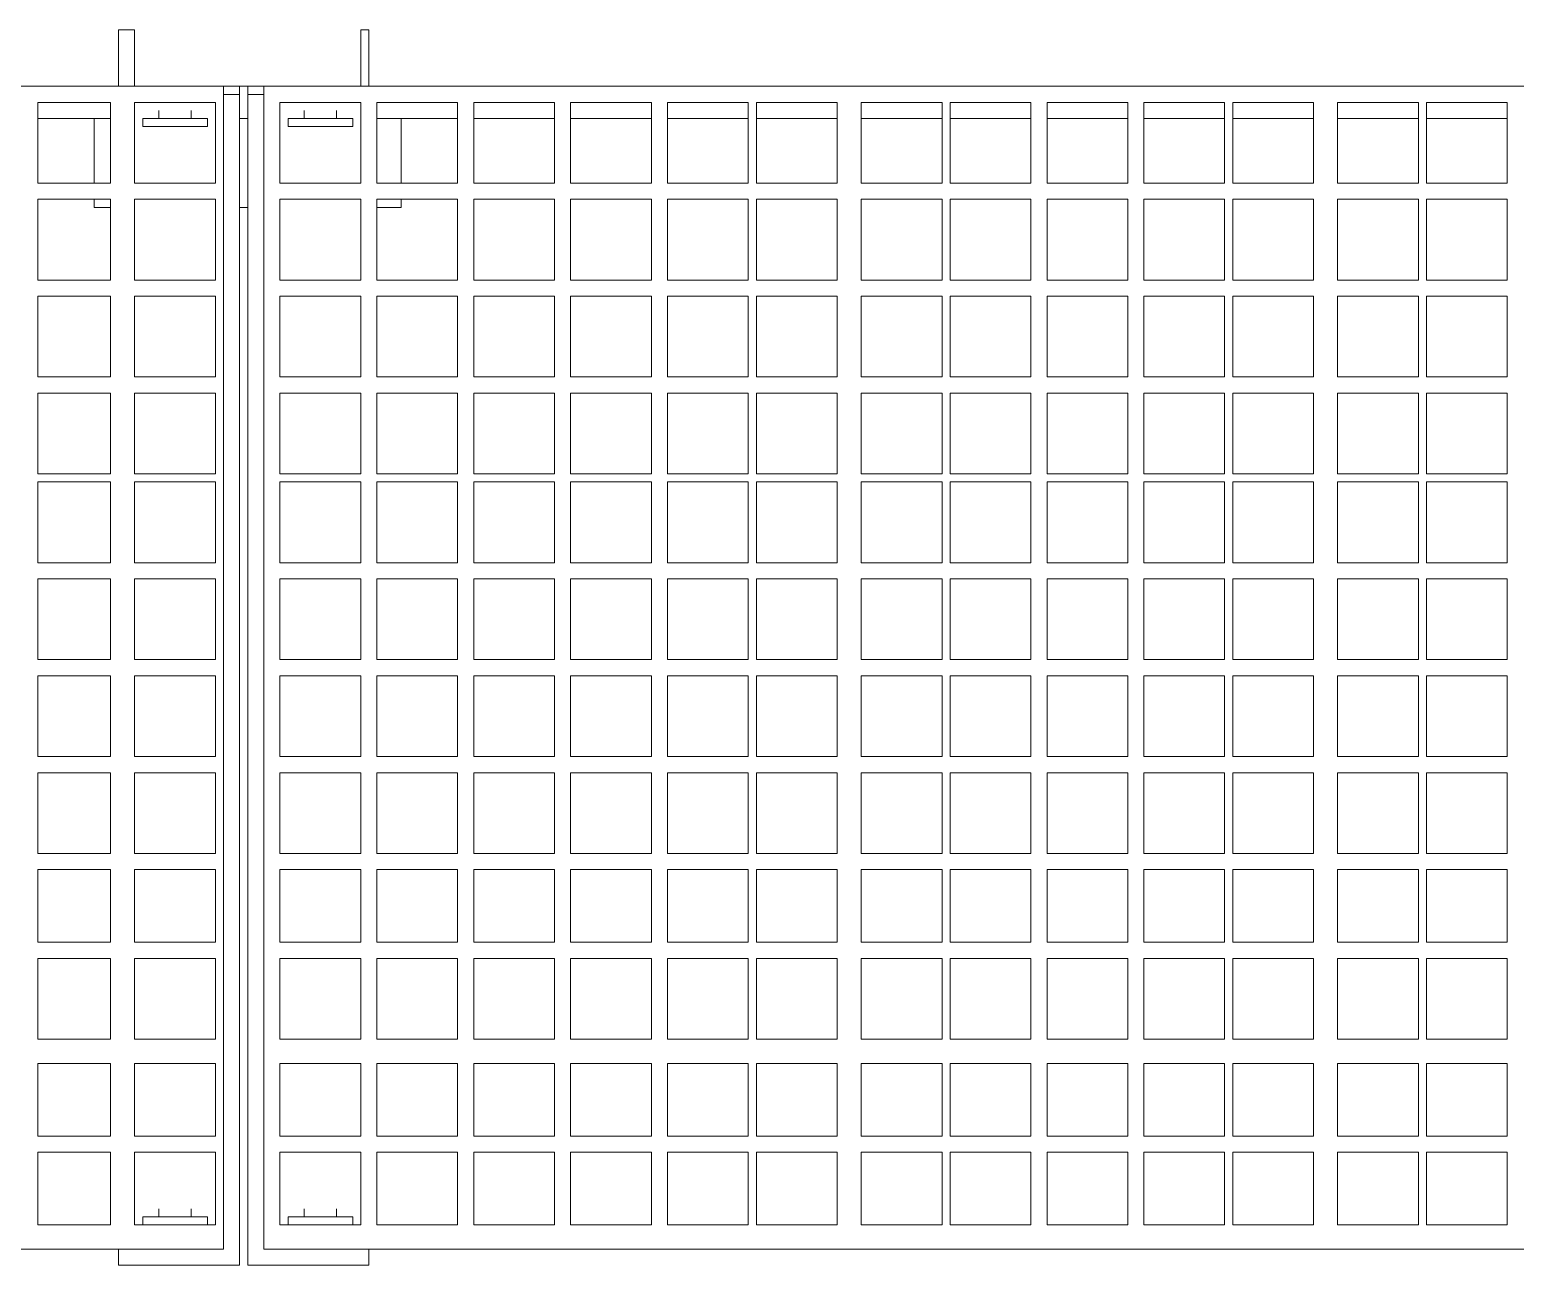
# Model space of a CAD drawing. Header units: metres. Extents: x -13621 to 152406, y -16073 to 22221.
# Drawn here: x 3860 to 3919.3, y 528.2 to 577.5 of the extents above; entities that cross this region are included whole.
import ezdxf

# ---------------------------------------------------------------- set-up
doc = ezdxf.new("R2010")
doc.units = ezdxf.units.M
doc.header["$LTSCALE"] = 100
doc.header["$MEASUREMENT"] = 0
doc.layers.get('0').update_dxf_attribs({"color": 9, "lineweight": 9})
doc.layers.add('32-ekipman', color=9, linetype='Continuous', lineweight=9)

# ---------------------------------------------------------------- blocks, each defined once
blk = doc.blocks.new('h')
for points in [[(181954.576, -16206.16), (181949.744, -16206.16)], [(181949.744, -16206.805), (181949.744, -16206.16)], [(181954.576, -16253.197), (181954.576, -16206.16)], [(181959.731, -16206.16), (181954.899, -16206.16)], [(181954.899, -16253.197), (181954.899, -16206.16)], [(181959.731, -16206.16), (181959.731, -16206.805)], [(181953.932, -16206.805), (181888.21, -16206.805)], [(181953.932, -16253.197), (181953.932, -16206.805)], [(181995.169, -16206.805), (181955.543, -16206.805)], [(181955.543, -16206.805), (181955.543, -16253.197)], [(181907.54, -16207.771), (181904.318, -16207.771)], [(181904.318, -16207.771), (181904.318, -16210.671)], [(181907.54, -16210.671), (181907.54, -16207.771)], [(181911.084, -16207.771), (181907.862, -16207.771)], [(181907.862, -16207.771), (181907.862, -16210.671)], [(181911.084, -16210.671), (181911.084, -16207.771)], [(181915.272, -16207.771), (181912.05, -16207.771)], [(181912.05, -16207.771), (181912.05, -16210.671)], [(181915.272, -16210.671), (181915.272, -16207.771)], [(181918.816, -16207.771), (181915.594, -16207.771)], [(181915.594, -16207.771), (181915.594, -16210.671)], [(181918.816, -16210.671), (181918.816, -16207.771)], [(181922.682, -16207.771), (181919.46, -16207.771)], [(181919.46, -16207.771), (181919.46, -16210.671)], [(181922.682, -16210.671), (181922.682, -16207.771)], [(181926.548, -16207.771), (181923.326, -16207.771)], [(181923.326, -16207.771), (181923.326, -16210.671)], [(181926.548, -16210.671), (181926.548, -16207.771)], [(181930.092, -16207.771), (181926.87, -16207.771)], [(181926.87, -16207.771), (181926.87, -16210.671)], [(181930.092, -16210.671), (181930.092, -16207.771)], [(181934.28, -16207.771), (181931.058, -16207.771)], [(181931.058, -16207.771), (181931.058, -16210.671)], [(181934.28, -16210.671), (181934.28, -16207.771)], [(181937.824, -16207.771), (181934.602, -16207.771)], [(181934.602, -16207.771), (181934.602, -16210.671)], [(181937.824, -16210.671), (181937.824, -16207.771)], [(181941.69, -16207.771), (181938.468, -16207.771)], [(181938.468, -16207.771), (181938.468, -16210.671)], [(181941.69, -16210.671), (181941.69, -16207.771)], [(181945.556, -16207.771), (181942.334, -16207.771)], [(181942.334, -16207.771), (181942.334, -16210.671)], [(181945.556, -16210.671), (181945.556, -16207.771)], [(181949.422, -16207.771), (181946.2, -16207.771)], [(181946.2, -16207.771), (181946.2, -16210.671)], [(181949.422, -16210.671), (181949.422, -16207.771)], [(181953.288, -16207.771), (181950.066, -16207.771)], [(181950.066, -16207.771), (181950.066, -16210.671)], [(181952.966, -16207.771), (181950.388, -16207.771)], [(181950.388, -16208.093), (181950.388, -16207.771)], [(181951.033, -16207.771), (181952.321, -16207.771)], [(181952.966, -16208.093), (181952.966, -16207.771)], [(181953.288, -16210.671), (181953.288, -16207.771)], [(181959.087, -16207.771), (181955.865, -16207.771)], [(181955.865, -16207.771), (181955.865, -16210.671)], [(181956.187, -16207.771), (181958.765, -16207.771)], [(181956.187, -16207.771), (181956.187, -16208.093)], [(181958.12, -16207.771), (181956.832, -16207.771)], [(181958.765, -16207.771), (181958.765, -16208.093)], [(181959.087, -16210.671), (181959.087, -16207.771)], [(181962.953, -16207.771), (181960.053, -16207.771)], [(181960.053, -16207.771), (181960.053, -16210.671)], [(181962.953, -16210.671), (181962.953, -16207.771)], [(181952.966, -16208.093), (181950.388, -16208.093)], [(181952.321, -16208.093), (181951.033, -16208.093)], [(181951.033, -16208.093), (181951.033, -16208.415)], [(181952.321, -16208.093), (181952.321, -16208.415)], [(181958.765, -16208.093), (181956.187, -16208.093)], [(181956.832, -16208.093), (181958.12, -16208.093)], [(181956.832, -16208.093), (181956.832, -16208.415)], [(181958.12, -16208.093), (181958.12, -16208.415)], [(181904.318, -16210.671), (181907.54, -16210.671)], [(181907.862, -16210.671), (181911.084, -16210.671)], [(181912.05, -16210.671), (181915.272, -16210.671)], [(181915.594, -16210.671), (181918.816, -16210.671)], [(181919.46, -16210.671), (181922.682, -16210.671)], [(181923.326, -16210.671), (181926.548, -16210.671)], [(181926.87, -16210.671), (181930.092, -16210.671)], [(181931.058, -16210.671), (181934.28, -16210.671)], [(181934.602, -16210.671), (181937.824, -16210.671)], [(181938.468, -16210.671), (181941.69, -16210.671)], [(181942.334, -16210.671), (181945.556, -16210.671)], [(181946.2, -16210.671), (181949.422, -16210.671)], [(181950.066, -16210.671), (181953.288, -16210.671)], [(181955.865, -16210.671), (181959.087, -16210.671)], [(181960.053, -16210.671), (181962.953, -16210.671)], [(181907.54, -16211.315), (181904.318, -16211.315)], [(181904.318, -16211.315), (181904.318, -16214.214)], [(181907.54, -16214.214), (181907.54, -16211.315)], [(181911.084, -16211.315), (181907.862, -16211.315)], [(181907.862, -16211.315), (181907.862, -16214.214)], [(181911.084, -16214.214), (181911.084, -16211.315)], [(181915.272, -16211.315), (181912.05, -16211.315)], [(181912.05, -16211.315), (181912.05, -16214.214)], [(181915.272, -16214.214), (181915.272, -16211.315)], [(181918.816, -16211.315), (181915.594, -16211.315)], [(181915.594, -16211.315), (181915.594, -16214.214)], [(181918.816, -16214.214), (181918.816, -16211.315)], [(181922.682, -16211.315), (181919.46, -16211.315)], [(181919.46, -16211.315), (181919.46, -16214.214)], [(181922.682, -16214.214), (181922.682, -16211.315)], [(181926.548, -16211.315), (181923.326, -16211.315)], [(181923.326, -16211.315), (181923.326, -16214.214)], [(181926.548, -16214.214), (181926.548, -16211.315)], [(181930.092, -16211.315), (181926.87, -16211.315)], [(181926.87, -16211.315), (181926.87, -16214.214)], [(181930.092, -16214.214), (181930.092, -16211.315)], [(181934.28, -16211.315), (181931.058, -16211.315)], [(181931.058, -16211.315), (181931.058, -16214.214)], [(181934.28, -16214.214), (181934.28, -16211.315)], [(181937.824, -16211.315), (181934.602, -16211.315)], [(181934.602, -16211.315), (181934.602, -16214.214)], [(181937.824, -16214.214), (181937.824, -16211.315)], [(181941.69, -16211.315), (181938.468, -16211.315)], [(181938.468, -16211.315), (181938.468, -16214.214)], [(181941.69, -16214.214), (181941.69, -16211.315)], [(181945.556, -16211.315), (181942.334, -16211.315)], [(181942.334, -16211.315), (181942.334, -16214.214)], [(181945.556, -16214.214), (181945.556, -16211.315)], [(181949.422, -16211.315), (181946.2, -16211.315)], [(181946.2, -16211.315), (181946.2, -16214.214)], [(181949.422, -16214.214), (181949.422, -16211.315)], [(181953.288, -16211.315), (181950.066, -16211.315)], [(181950.066, -16211.315), (181950.066, -16214.214)], [(181953.288, -16214.214), (181953.288, -16211.315)], [(181959.087, -16211.315), (181955.865, -16211.315)], [(181955.865, -16211.315), (181955.865, -16214.214)], [(181959.087, -16214.214), (181959.087, -16211.315)], [(181962.953, -16211.315), (181960.053, -16211.315)], [(181960.053, -16211.315), (181960.053, -16214.214)], [(181962.953, -16214.214), (181962.953, -16211.315)], [(181904.318, -16214.214), (181907.54, -16214.214)], [(181907.862, -16214.214), (181911.084, -16214.214)], [(181912.05, -16214.214), (181915.272, -16214.214)], [(181915.594, -16214.214), (181918.816, -16214.214)], [(181919.46, -16214.214), (181922.682, -16214.214)], [(181923.326, -16214.214), (181926.548, -16214.214)], [(181926.87, -16214.214), (181930.092, -16214.214)], [(181931.058, -16214.214), (181934.28, -16214.214)], [(181934.602, -16214.214), (181937.824, -16214.214)], [(181938.468, -16214.214), (181941.69, -16214.214)], [(181942.334, -16214.214), (181945.556, -16214.214)], [(181946.2, -16214.214), (181949.422, -16214.214)], [(181950.066, -16214.214), (181953.288, -16214.214)], [(181955.865, -16214.214), (181959.087, -16214.214)], [(181960.053, -16214.214), (181962.953, -16214.214)], [(181907.54, -16215.181), (181904.318, -16215.181)], [(181904.318, -16215.181), (181904.318, -16218.403)], [(181907.54, -16218.403), (181907.54, -16215.181)], [(181911.084, -16215.181), (181907.862, -16215.181)], [(181907.862, -16215.181), (181907.862, -16218.403)], [(181911.084, -16218.403), (181911.084, -16215.181)], [(181915.272, -16215.181), (181912.05, -16215.181)], [(181912.05, -16215.181), (181912.05, -16218.403)], [(181915.272, -16218.403), (181915.272, -16215.181)], [(181918.816, -16215.181), (181915.594, -16215.181)], [(181915.594, -16215.181), (181915.594, -16218.403)], [(181918.816, -16218.403), (181918.816, -16215.181)], [(181922.682, -16215.181), (181919.46, -16215.181)], [(181919.46, -16215.181), (181919.46, -16218.403)], [(181922.682, -16218.403), (181922.682, -16215.181)], [(181926.548, -16215.181), (181923.326, -16215.181)], [(181923.326, -16215.181), (181923.326, -16218.403)], [(181926.548, -16218.403), (181926.548, -16215.181)], [(181930.092, -16215.181), (181926.87, -16215.181)], [(181926.87, -16215.181), (181926.87, -16218.403)], [(181930.092, -16218.403), (181930.092, -16215.181)], [(181934.28, -16215.181), (181931.058, -16215.181)], [(181931.058, -16215.181), (181931.058, -16218.403)], [(181934.28, -16218.403), (181934.28, -16215.181)], [(181937.824, -16215.181), (181934.602, -16215.181)], [(181934.602, -16215.181), (181934.602, -16218.403)], [(181937.824, -16218.403), (181937.824, -16215.181)], [(181941.69, -16215.181), (181938.468, -16215.181)], [(181938.468, -16215.181), (181938.468, -16218.403)], [(181941.69, -16218.403), (181941.69, -16215.181)], [(181945.556, -16215.181), (181942.334, -16215.181)], [(181942.334, -16215.181), (181942.334, -16218.403)], [(181945.556, -16218.403), (181945.556, -16215.181)], [(181949.422, -16215.181), (181946.2, -16215.181)], [(181946.2, -16215.181), (181946.2, -16218.403)], [(181949.422, -16218.403), (181949.422, -16215.181)], [(181953.288, -16215.181), (181950.066, -16215.181)], [(181950.066, -16215.181), (181950.066, -16218.403)], [(181953.288, -16218.403), (181953.288, -16215.181)], [(181959.087, -16215.181), (181955.865, -16215.181)], [(181955.865, -16215.181), (181955.865, -16218.403)], [(181959.087, -16218.403), (181959.087, -16215.181)], [(181962.953, -16215.181), (181960.053, -16215.181)], [(181960.053, -16215.181), (181960.053, -16218.403)], [(181962.953, -16218.403), (181962.953, -16215.181)], [(181904.318, -16218.403), (181907.54, -16218.403)], [(181907.862, -16218.403), (181911.084, -16218.403)], [(181912.05, -16218.403), (181915.272, -16218.403)], [(181915.594, -16218.403), (181918.816, -16218.403)], [(181919.46, -16218.403), (181922.682, -16218.403)], [(181923.326, -16218.403), (181926.548, -16218.403)], [(181926.87, -16218.403), (181930.092, -16218.403)], [(181931.058, -16218.403), (181934.28, -16218.403)], [(181934.602, -16218.403), (181937.824, -16218.403)], [(181938.468, -16218.403), (181941.69, -16218.403)], [(181942.334, -16218.403), (181945.556, -16218.403)], [(181946.2, -16218.403), (181949.422, -16218.403)], [(181950.066, -16218.403), (181953.288, -16218.403)], [(181955.865, -16218.403), (181959.087, -16218.403)], [(181960.053, -16218.403), (181962.953, -16218.403)], [(181907.54, -16219.047), (181904.318, -16219.047)], [(181904.318, -16219.047), (181904.318, -16221.946)], [(181907.54, -16221.946), (181907.54, -16219.047)], [(181911.084, -16219.047), (181907.862, -16219.047)], [(181907.862, -16219.047), (181907.862, -16221.946)], [(181911.084, -16221.946), (181911.084, -16219.047)], [(181915.272, -16219.047), (181912.05, -16219.047)], [(181912.05, -16219.047), (181912.05, -16221.946)], [(181915.272, -16221.946), (181915.272, -16219.047)], [(181918.816, -16219.047), (181915.594, -16219.047)], [(181915.594, -16219.047), (181915.594, -16221.946)], [(181918.816, -16221.946), (181918.816, -16219.047)], [(181922.682, -16219.047), (181919.46, -16219.047)], [(181919.46, -16219.047), (181919.46, -16221.946)], [(181922.682, -16221.946), (181922.682, -16219.047)], [(181926.548, -16219.047), (181923.326, -16219.047)], [(181923.326, -16219.047), (181923.326, -16221.946)], [(181926.548, -16221.946), (181926.548, -16219.047)], [(181930.092, -16219.047), (181926.87, -16219.047)], [(181926.87, -16219.047), (181926.87, -16221.946)], [(181930.092, -16221.946), (181930.092, -16219.047)], [(181934.28, -16219.047), (181931.058, -16219.047)], [(181931.058, -16219.047), (181931.058, -16221.946)], [(181934.28, -16221.946), (181934.28, -16219.047)], [(181937.824, -16219.047), (181934.602, -16219.047)], [(181934.602, -16219.047), (181934.602, -16221.946)], [(181937.824, -16221.946), (181937.824, -16219.047)], [(181941.69, -16219.047), (181938.468, -16219.047)], [(181938.468, -16219.047), (181938.468, -16221.946)], [(181941.69, -16221.946), (181941.69, -16219.047)], [(181945.556, -16219.047), (181942.334, -16219.047)], [(181942.334, -16219.047), (181942.334, -16221.946)], [(181945.556, -16221.946), (181945.556, -16219.047)], [(181949.422, -16219.047), (181946.2, -16219.047)], [(181946.2, -16219.047), (181946.2, -16221.946)], [(181949.422, -16221.946), (181949.422, -16219.047)], [(181953.288, -16219.047), (181950.066, -16219.047)], [(181950.066, -16219.047), (181950.066, -16221.946)], [(181953.288, -16221.946), (181953.288, -16219.047)], [(181959.087, -16219.047), (181955.865, -16219.047)], [(181955.865, -16219.047), (181955.865, -16221.946)], [(181959.087, -16221.946), (181959.087, -16219.047)], [(181962.953, -16219.047), (181960.053, -16219.047)], [(181960.053, -16219.047), (181960.053, -16221.946)], [(181962.953, -16221.946), (181962.953, -16219.047)], [(181904.318, -16221.946), (181907.54, -16221.946)], [(181907.862, -16221.946), (181911.084, -16221.946)], [(181912.05, -16221.946), (181915.272, -16221.946)], [(181915.594, -16221.946), (181918.816, -16221.946)], [(181919.46, -16221.946), (181922.682, -16221.946)], [(181923.326, -16221.946), (181926.548, -16221.946)], [(181926.87, -16221.946), (181930.092, -16221.946)], [(181931.058, -16221.946), (181934.28, -16221.946)], [(181934.602, -16221.946), (181937.824, -16221.946)], [(181938.468, -16221.946), (181941.69, -16221.946)], [(181942.334, -16221.946), (181945.556, -16221.946)], [(181946.2, -16221.946), (181949.422, -16221.946)], [(181950.066, -16221.946), (181953.288, -16221.946)], [(181955.865, -16221.946), (181959.087, -16221.946)], [(181960.053, -16221.946), (181962.953, -16221.946)], [(181907.54, -16222.591), (181904.318, -16222.591)], [(181904.318, -16222.591), (181904.318, -16225.812)], [(181907.54, -16225.812), (181907.54, -16222.591)], [(181911.084, -16222.591), (181907.862, -16222.591)], [(181907.862, -16222.591), (181907.862, -16225.812)], [(181911.084, -16225.812), (181911.084, -16222.591)], [(181915.272, -16222.591), (181912.05, -16222.591)], [(181912.05, -16222.591), (181912.05, -16225.812)], [(181915.272, -16225.812), (181915.272, -16222.591)], [(181918.816, -16222.591), (181915.594, -16222.591)], [(181915.594, -16222.591), (181915.594, -16225.812)], [(181918.816, -16225.812), (181918.816, -16222.591)], [(181922.682, -16222.591), (181919.46, -16222.591)], [(181919.46, -16222.591), (181919.46, -16225.812)], [(181922.682, -16225.812), (181922.682, -16222.591)], [(181926.548, -16222.591), (181923.326, -16222.591)], [(181923.326, -16222.591), (181923.326, -16225.812)], [(181926.548, -16225.812), (181926.548, -16222.591)], [(181930.092, -16222.591), (181926.87, -16222.591)], [(181926.87, -16222.591), (181926.87, -16225.812)], [(181930.092, -16225.812), (181930.092, -16222.591)], [(181934.28, -16222.591), (181931.058, -16222.591)], [(181931.058, -16222.591), (181931.058, -16225.812)], [(181934.28, -16225.812), (181934.28, -16222.591)], [(181937.824, -16222.591), (181934.602, -16222.591)], [(181934.602, -16222.591), (181934.602, -16225.812)], [(181937.824, -16225.812), (181937.824, -16222.591)], [(181941.69, -16222.591), (181938.468, -16222.591)], [(181938.468, -16222.591), (181938.468, -16225.812)], [(181941.69, -16225.812), (181941.69, -16222.591)], [(181945.556, -16222.591), (181942.334, -16222.591)], [(181942.334, -16222.591), (181942.334, -16225.812)], [(181945.556, -16225.812), (181945.556, -16222.591)], [(181949.422, -16222.591), (181946.2, -16222.591)], [(181946.2, -16222.591), (181946.2, -16225.812)], [(181949.422, -16225.812), (181949.422, -16222.591)], [(181953.288, -16222.591), (181950.066, -16222.591)], [(181950.066, -16222.591), (181950.066, -16225.812)], [(181953.288, -16225.812), (181953.288, -16222.591)], [(181959.087, -16222.591), (181955.865, -16222.591)], [(181955.865, -16222.591), (181955.865, -16225.812)], [(181959.087, -16225.812), (181959.087, -16222.591)], [(181962.953, -16222.591), (181960.053, -16222.591)], [(181960.053, -16222.591), (181960.053, -16225.812)], [(181962.953, -16225.812), (181962.953, -16222.591)], [(181904.318, -16225.812), (181907.54, -16225.812)], [(181907.862, -16225.812), (181911.084, -16225.812)], [(181912.05, -16225.812), (181915.272, -16225.812)], [(181915.594, -16225.812), (181918.816, -16225.812)], [(181919.46, -16225.812), (181922.682, -16225.812)], [(181923.326, -16225.812), (181926.548, -16225.812)], [(181926.87, -16225.812), (181930.092, -16225.812)], [(181931.058, -16225.812), (181934.28, -16225.812)], [(181934.602, -16225.812), (181937.824, -16225.812)], [(181938.468, -16225.812), (181941.69, -16225.812)], [(181942.334, -16225.812), (181945.556, -16225.812)], [(181946.2, -16225.812), (181949.422, -16225.812)], [(181950.066, -16225.812), (181953.288, -16225.812)], [(181955.865, -16225.812), (181959.087, -16225.812)], [(181960.053, -16225.812), (181962.953, -16225.812)], [(181907.54, -16226.457), (181904.318, -16226.457)], [(181904.318, -16226.457), (181904.318, -16229.678)], [(181907.54, -16229.678), (181907.54, -16226.457)], [(181911.084, -16226.457), (181907.862, -16226.457)], [(181907.862, -16226.457), (181907.862, -16229.678)], [(181911.084, -16229.678), (181911.084, -16226.457)], [(181915.272, -16226.457), (181912.05, -16226.457)], [(181912.05, -16226.457), (181912.05, -16229.678)], [(181915.272, -16229.678), (181915.272, -16226.457)], [(181918.816, -16226.457), (181915.594, -16226.457)], [(181915.594, -16226.457), (181915.594, -16229.678)], [(181918.816, -16229.678), (181918.816, -16226.457)], [(181922.682, -16226.457), (181919.46, -16226.457)], [(181919.46, -16226.457), (181919.46, -16229.678)], [(181922.682, -16229.678), (181922.682, -16226.457)], [(181926.548, -16226.457), (181923.326, -16226.457)], [(181923.326, -16226.457), (181923.326, -16229.678)], [(181926.548, -16229.678), (181926.548, -16226.457)], [(181930.092, -16226.457), (181926.87, -16226.457)], [(181926.87, -16226.457), (181926.87, -16229.678)], [(181930.092, -16229.678), (181930.092, -16226.457)], [(181934.28, -16226.457), (181931.058, -16226.457)], [(181931.058, -16226.457), (181931.058, -16229.678)], [(181934.28, -16229.678), (181934.28, -16226.457)], [(181937.824, -16226.457), (181934.602, -16226.457)], [(181934.602, -16226.457), (181934.602, -16229.678)], [(181937.824, -16229.678), (181937.824, -16226.457)], [(181941.69, -16226.457), (181938.468, -16226.457)], [(181938.468, -16226.457), (181938.468, -16229.678)], [(181941.69, -16229.678), (181941.69, -16226.457)], [(181945.556, -16226.457), (181942.334, -16226.457)], [(181942.334, -16226.457), (181942.334, -16229.678)], [(181945.556, -16229.678), (181945.556, -16226.457)], [(181949.422, -16226.457), (181946.2, -16226.457)], [(181946.2, -16226.457), (181946.2, -16229.678)], [(181949.422, -16229.678), (181949.422, -16226.457)], [(181953.288, -16226.457), (181950.066, -16226.457)], [(181950.066, -16226.457), (181950.066, -16229.678)], [(181953.288, -16229.678), (181953.288, -16226.457)], [(181959.087, -16226.457), (181955.865, -16226.457)], [(181955.865, -16226.457), (181955.865, -16229.678)], [(181959.087, -16229.678), (181959.087, -16226.457)], [(181962.953, -16226.457), (181960.053, -16226.457)], [(181960.053, -16226.457), (181960.053, -16229.678)], [(181962.953, -16229.678), (181962.953, -16226.457)], [(181904.318, -16229.678), (181907.54, -16229.678)], [(181907.862, -16229.678), (181911.084, -16229.678)], [(181912.05, -16229.678), (181915.272, -16229.678)], [(181915.594, -16229.678), (181918.816, -16229.678)], [(181919.46, -16229.678), (181922.682, -16229.678)], [(181923.326, -16229.678), (181926.548, -16229.678)], [(181926.87, -16229.678), (181930.092, -16229.678)], [(181931.058, -16229.678), (181934.28, -16229.678)], [(181934.602, -16229.678), (181937.824, -16229.678)], [(181938.468, -16229.678), (181941.69, -16229.678)], [(181942.334, -16229.678), (181945.556, -16229.678)], [(181946.2, -16229.678), (181949.422, -16229.678)], [(181950.066, -16229.678), (181953.288, -16229.678)], [(181955.865, -16229.678), (181959.087, -16229.678)], [(181960.053, -16229.678), (181962.953, -16229.678)], [(181907.54, -16230.323), (181904.318, -16230.323)], [(181904.318, -16230.323), (181904.318, -16233.544)], [(181907.54, -16233.544), (181907.54, -16230.323)], [(181911.084, -16230.323), (181907.862, -16230.323)], [(181907.862, -16230.323), (181907.862, -16233.544)], [(181911.084, -16233.544), (181911.084, -16230.323)], [(181915.272, -16230.323), (181912.05, -16230.323)], [(181912.05, -16230.323), (181912.05, -16233.544)], [(181915.272, -16233.544), (181915.272, -16230.323)], [(181918.816, -16230.323), (181915.594, -16230.323)], [(181915.594, -16230.323), (181915.594, -16233.544)], [(181918.816, -16233.544), (181918.816, -16230.323)], [(181922.682, -16230.323), (181919.46, -16230.323)], [(181919.46, -16230.323), (181919.46, -16233.544)], [(181922.682, -16233.544), (181922.682, -16230.323)], [(181926.548, -16230.323), (181923.326, -16230.323)], [(181923.326, -16230.323), (181923.326, -16233.544)], [(181926.548, -16233.544), (181926.548, -16230.323)], [(181930.092, -16230.323), (181926.87, -16230.323)], [(181926.87, -16230.323), (181926.87, -16233.544)], [(181930.092, -16233.544), (181930.092, -16230.323)], [(181934.28, -16230.323), (181931.058, -16230.323)], [(181931.058, -16230.323), (181931.058, -16233.544)], [(181934.28, -16233.544), (181934.28, -16230.323)], [(181937.824, -16230.323), (181934.602, -16230.323)], [(181934.602, -16230.323), (181934.602, -16233.544)], [(181937.824, -16233.544), (181937.824, -16230.323)], [(181941.69, -16230.323), (181938.468, -16230.323)], [(181938.468, -16230.323), (181938.468, -16233.544)], [(181941.69, -16233.544), (181941.69, -16230.323)], [(181945.556, -16230.323), (181942.334, -16230.323)], [(181942.334, -16230.323), (181942.334, -16233.544)], [(181945.556, -16233.544), (181945.556, -16230.323)], [(181949.422, -16230.323), (181946.2, -16230.323)], [(181946.2, -16230.323), (181946.2, -16233.544)], [(181949.422, -16233.544), (181949.422, -16230.323)], [(181953.288, -16230.323), (181950.066, -16230.323)], [(181950.066, -16230.323), (181950.066, -16233.544)], [(181953.288, -16233.544), (181953.288, -16230.323)], [(181959.087, -16230.323), (181955.865, -16230.323)], [(181955.865, -16230.323), (181955.865, -16233.544)], [(181959.087, -16233.544), (181959.087, -16230.323)], [(181962.953, -16230.323), (181960.053, -16230.323)], [(181960.053, -16230.323), (181960.053, -16233.544)], [(181962.953, -16233.544), (181962.953, -16230.323)], [(181904.318, -16233.544), (181907.54, -16233.544)], [(181907.862, -16233.544), (181911.084, -16233.544)], [(181912.05, -16233.544), (181915.272, -16233.544)], [(181915.594, -16233.544), (181918.816, -16233.544)], [(181919.46, -16233.544), (181922.682, -16233.544)], [(181923.326, -16233.544), (181926.548, -16233.544)], [(181926.87, -16233.544), (181930.092, -16233.544)], [(181931.058, -16233.544), (181934.28, -16233.544)], [(181934.602, -16233.544), (181937.824, -16233.544)], [(181938.468, -16233.544), (181941.69, -16233.544)], [(181942.334, -16233.544), (181945.556, -16233.544)], [(181946.2, -16233.544), (181949.422, -16233.544)], [(181950.066, -16233.544), (181953.288, -16233.544)], [(181955.865, -16233.544), (181959.087, -16233.544)], [(181960.053, -16233.544), (181962.953, -16233.544)], [(181907.54, -16234.189), (181904.318, -16234.189)], [(181904.318, -16234.189), (181904.318, -16237.41)], [(181907.54, -16237.41), (181907.54, -16234.189)], [(181911.084, -16234.189), (181907.862, -16234.189)], [(181907.862, -16234.189), (181907.862, -16237.41)], [(181911.084, -16237.41), (181911.084, -16234.189)], [(181915.272, -16234.189), (181912.05, -16234.189)], [(181912.05, -16234.189), (181912.05, -16237.41)], [(181915.272, -16237.41), (181915.272, -16234.189)], [(181918.816, -16234.189), (181915.594, -16234.189)], [(181915.594, -16234.189), (181915.594, -16237.41)], [(181918.816, -16237.41), (181918.816, -16234.189)], [(181922.682, -16234.189), (181919.46, -16234.189)], [(181919.46, -16234.189), (181919.46, -16237.41)], [(181922.682, -16237.41), (181922.682, -16234.189)], [(181926.548, -16234.189), (181923.326, -16234.189)], [(181923.326, -16234.189), (181923.326, -16237.41)], [(181926.548, -16237.41), (181926.548, -16234.189)], [(181930.092, -16234.189), (181926.87, -16234.189)], [(181926.87, -16234.189), (181926.87, -16237.41)], [(181930.092, -16237.41), (181930.092, -16234.189)], [(181934.28, -16234.189), (181931.058, -16234.189)], [(181931.058, -16234.189), (181931.058, -16237.41)], [(181934.28, -16237.41), (181934.28, -16234.189)], [(181937.824, -16234.189), (181934.602, -16234.189)], [(181934.602, -16234.189), (181934.602, -16237.41)], [(181937.824, -16237.41), (181937.824, -16234.189)], [(181941.69, -16234.189), (181938.468, -16234.189)], [(181938.468, -16234.189), (181938.468, -16237.41)], [(181941.69, -16237.41), (181941.69, -16234.189)], [(181945.556, -16234.189), (181942.334, -16234.189)], [(181942.334, -16234.189), (181942.334, -16237.41)], [(181945.556, -16237.41), (181945.556, -16234.189)], [(181949.422, -16234.189), (181946.2, -16234.189)], [(181946.2, -16234.189), (181946.2, -16237.41)], [(181949.422, -16237.41), (181949.422, -16234.189)], [(181953.288, -16234.189), (181950.066, -16234.189)], [(181950.066, -16234.189), (181950.066, -16237.41)], [(181953.288, -16237.41), (181953.288, -16234.189)], [(181959.087, -16234.189), (181955.865, -16234.189)], [(181955.865, -16234.189), (181955.865, -16237.41)], [(181959.087, -16237.41), (181959.087, -16234.189)], [(181962.953, -16234.189), (181960.053, -16234.189)], [(181960.053, -16234.189), (181960.053, -16237.41)], [(181962.953, -16237.41), (181962.953, -16234.189)], [(181904.318, -16237.41), (181907.54, -16237.41)], [(181907.862, -16237.41), (181911.084, -16237.41)], [(181912.05, -16237.41), (181915.272, -16237.41)], [(181915.594, -16237.41), (181918.816, -16237.41)], [(181919.46, -16237.41), (181922.682, -16237.41)], [(181923.326, -16237.41), (181926.548, -16237.41)], [(181926.87, -16237.41), (181930.092, -16237.41)], [(181931.058, -16237.41), (181934.28, -16237.41)], [(181934.602, -16237.41), (181937.824, -16237.41)], [(181938.468, -16237.41), (181941.69, -16237.41)], [(181942.334, -16237.41), (181945.556, -16237.41)], [(181946.2, -16237.41), (181949.422, -16237.41)], [(181950.066, -16237.41), (181953.288, -16237.41)], [(181955.865, -16237.41), (181959.087, -16237.41)], [(181960.053, -16237.41), (181962.953, -16237.41)], [(181907.54, -16237.733), (181904.318, -16237.733)], [(181904.318, -16237.733), (181904.318, -16240.954)], [(181907.54, -16240.954), (181907.54, -16237.733)], [(181911.084, -16237.733), (181907.862, -16237.733)], [(181907.862, -16237.733), (181907.862, -16240.954)], [(181911.084, -16240.954), (181911.084, -16237.733)], [(181915.272, -16237.733), (181912.05, -16237.733)], [(181912.05, -16237.733), (181912.05, -16240.954)], [(181915.272, -16240.954), (181915.272, -16237.733)], [(181918.816, -16237.733), (181915.594, -16237.733)], [(181915.594, -16237.733), (181915.594, -16240.954)], [(181918.816, -16240.954), (181918.816, -16237.733)], [(181922.682, -16237.733), (181919.46, -16237.733)], [(181919.46, -16237.733), (181919.46, -16240.954)], [(181922.682, -16240.954), (181922.682, -16237.733)], [(181926.548, -16237.733), (181923.326, -16237.733)], [(181923.326, -16237.733), (181923.326, -16240.954)], [(181926.548, -16240.954), (181926.548, -16237.733)], [(181930.092, -16237.733), (181926.87, -16237.733)], [(181926.87, -16237.733), (181926.87, -16240.954)], [(181930.092, -16240.954), (181930.092, -16237.733)], [(181934.28, -16237.733), (181931.058, -16237.733)], [(181931.058, -16237.733), (181931.058, -16240.954)], [(181934.28, -16240.954), (181934.28, -16237.733)], [(181937.824, -16237.733), (181934.602, -16237.733)], [(181934.602, -16237.733), (181934.602, -16240.954)], [(181937.824, -16240.954), (181937.824, -16237.733)], [(181941.69, -16237.733), (181938.468, -16237.733)], [(181938.468, -16237.733), (181938.468, -16240.954)], [(181941.69, -16240.954), (181941.69, -16237.733)], [(181945.556, -16237.733), (181942.334, -16237.733)], [(181942.334, -16237.733), (181942.334, -16240.954)], [(181945.556, -16240.954), (181945.556, -16237.733)], [(181949.422, -16237.733), (181946.2, -16237.733)], [(181946.2, -16237.733), (181946.2, -16240.954)], [(181949.422, -16240.954), (181949.422, -16237.733)], [(181953.288, -16237.733), (181950.066, -16237.733)], [(181950.066, -16237.733), (181950.066, -16240.954)], [(181953.288, -16240.954), (181953.288, -16237.733)], [(181959.087, -16237.733), (181955.865, -16237.733)], [(181955.865, -16237.733), (181955.865, -16240.954)], [(181959.087, -16240.954), (181959.087, -16237.733)], [(181962.953, -16237.733), (181960.053, -16237.733)], [(181960.053, -16237.733), (181960.053, -16240.954)], [(181962.953, -16240.954), (181962.953, -16237.733)], [(181904.318, -16240.954), (181907.54, -16240.954)], [(181907.862, -16240.954), (181911.084, -16240.954)], [(181912.05, -16240.954), (181915.272, -16240.954)], [(181915.594, -16240.954), (181918.816, -16240.954)], [(181919.46, -16240.954), (181922.682, -16240.954)], [(181923.326, -16240.954), (181926.548, -16240.954)], [(181926.87, -16240.954), (181930.092, -16240.954)], [(181931.058, -16240.954), (181934.28, -16240.954)], [(181934.602, -16240.954), (181937.824, -16240.954)], [(181938.468, -16240.954), (181941.69, -16240.954)], [(181942.334, -16240.954), (181945.556, -16240.954)], [(181946.2, -16240.954), (181949.422, -16240.954)], [(181950.066, -16240.954), (181953.288, -16240.954)], [(181955.865, -16240.954), (181959.087, -16240.954)], [(181960.053, -16240.954), (181962.953, -16240.954)], [(181907.54, -16241.599), (181904.318, -16241.599)], [(181904.318, -16241.599), (181904.318, -16244.82)], [(181907.54, -16244.82), (181907.54, -16241.599)], [(181911.084, -16241.599), (181907.862, -16241.599)], [(181907.862, -16241.599), (181907.862, -16244.82)], [(181911.084, -16244.82), (181911.084, -16241.599)], [(181915.272, -16241.599), (181912.05, -16241.599)], [(181912.05, -16241.599), (181912.05, -16244.82)], [(181915.272, -16244.82), (181915.272, -16241.599)], [(181918.816, -16241.599), (181915.594, -16241.599)], [(181915.594, -16241.599), (181915.594, -16244.82)], [(181918.816, -16244.82), (181918.816, -16241.599)], [(181922.682, -16241.599), (181919.46, -16241.599)], [(181919.46, -16241.599), (181919.46, -16244.82)], [(181922.682, -16244.82), (181922.682, -16241.599)], [(181926.548, -16241.599), (181923.326, -16241.599)], [(181923.326, -16241.599), (181923.326, -16244.82)], [(181926.548, -16244.82), (181926.548, -16241.599)], [(181930.092, -16241.599), (181926.87, -16241.599)], [(181926.87, -16241.599), (181926.87, -16244.82)], [(181930.092, -16244.82), (181930.092, -16241.599)], [(181934.28, -16241.599), (181931.058, -16241.599)], [(181931.058, -16241.599), (181931.058, -16244.82)], [(181934.28, -16244.82), (181934.28, -16241.599)], [(181937.824, -16241.599), (181934.602, -16241.599)], [(181934.602, -16241.599), (181934.602, -16244.82)], [(181937.824, -16244.82), (181937.824, -16241.599)], [(181941.69, -16241.599), (181938.468, -16241.599)], [(181938.468, -16241.599), (181938.468, -16244.82)], [(181941.69, -16244.82), (181941.69, -16241.599)], [(181945.556, -16241.599), (181942.334, -16241.599)], [(181942.334, -16241.599), (181942.334, -16244.82)], [(181945.556, -16244.82), (181945.556, -16241.599)], [(181949.422, -16241.599), (181946.2, -16241.599)], [(181946.2, -16241.599), (181946.2, -16244.82)], [(181949.422, -16244.82), (181949.422, -16241.599)], [(181953.288, -16241.599), (181950.066, -16241.599)], [(181950.066, -16241.599), (181950.066, -16244.82)], [(181953.288, -16244.82), (181953.288, -16241.599)], [(181959.087, -16241.599), (181955.865, -16241.599)], [(181955.865, -16241.599), (181955.865, -16244.82)], [(181959.087, -16244.82), (181959.087, -16241.599)], [(181962.953, -16241.599), (181960.053, -16241.599)], [(181960.053, -16241.599), (181960.053, -16244.82)], [(181962.953, -16244.82), (181962.953, -16241.599)], [(181904.318, -16244.82), (181907.54, -16244.82)], [(181907.862, -16244.82), (181911.084, -16244.82)], [(181912.05, -16244.82), (181915.272, -16244.82)], [(181915.594, -16244.82), (181918.816, -16244.82)], [(181919.46, -16244.82), (181922.682, -16244.82)], [(181923.326, -16244.82), (181926.548, -16244.82)], [(181926.87, -16244.82), (181930.092, -16244.82)], [(181931.058, -16244.82), (181934.28, -16244.82)], [(181934.602, -16244.82), (181937.824, -16244.82)], [(181938.468, -16244.82), (181941.69, -16244.82)], [(181942.334, -16244.82), (181945.556, -16244.82)], [(181946.2, -16244.82), (181949.422, -16244.82)], [(181950.066, -16244.82), (181953.288, -16244.82)], [(181955.865, -16244.82), (181959.087, -16244.82)], [(181960.053, -16244.82), (181962.953, -16244.82)], [(181907.54, -16245.465), (181904.318, -16245.465)], [(181904.318, -16245.465), (181904.318, -16248.686)], [(181907.54, -16248.686), (181907.54, -16245.465)], [(181911.084, -16245.465), (181907.862, -16245.465)], [(181907.862, -16245.465), (181907.862, -16248.686)], [(181911.084, -16248.686), (181911.084, -16245.465)], [(181915.272, -16245.465), (181912.05, -16245.465)], [(181912.05, -16245.465), (181912.05, -16248.686)], [(181915.272, -16248.686), (181915.272, -16245.465)], [(181918.816, -16245.465), (181915.594, -16245.465)], [(181915.594, -16245.465), (181915.594, -16248.686)], [(181918.816, -16248.686), (181918.816, -16245.465)], [(181922.682, -16245.465), (181919.46, -16245.465)], [(181919.46, -16245.465), (181919.46, -16248.686)], [(181922.682, -16248.686), (181922.682, -16245.465)], [(181926.548, -16245.465), (181923.326, -16245.465)], [(181923.326, -16245.465), (181923.326, -16248.686)], [(181926.548, -16248.686), (181926.548, -16245.465)], [(181930.092, -16245.465), (181926.87, -16245.465)], [(181926.87, -16245.465), (181926.87, -16248.686)], [(181930.092, -16248.686), (181930.092, -16245.465)], [(181934.28, -16245.465), (181931.058, -16245.465)], [(181931.058, -16245.465), (181931.058, -16248.686)], [(181934.28, -16248.686), (181934.28, -16245.465)], [(181937.824, -16245.465), (181934.602, -16245.465)], [(181934.602, -16245.465), (181934.602, -16248.686)], [(181937.824, -16248.686), (181937.824, -16245.465)], [(181941.69, -16245.465), (181938.468, -16245.465)], [(181938.468, -16245.465), (181938.468, -16248.686)], [(181941.69, -16248.686), (181941.69, -16245.465)], [(181945.556, -16245.465), (181942.334, -16245.465)], [(181942.334, -16245.465), (181942.334, -16248.686)], [(181945.556, -16248.686), (181945.556, -16245.465)], [(181949.422, -16245.465), (181946.2, -16245.465)], [(181946.2, -16245.465), (181946.2, -16248.686)], [(181949.422, -16248.686), (181949.422, -16245.465)], [(181953.288, -16245.465), (181950.066, -16245.465)], [(181950.066, -16245.465), (181950.066, -16248.686)], [(181953.288, -16248.686), (181953.288, -16245.465)], [(181959.087, -16245.465), (181955.865, -16245.465)], [(181955.865, -16245.465), (181955.865, -16248.686)], [(181959.087, -16248.686), (181959.087, -16245.465)], [(181962.953, -16245.465), (181960.053, -16245.465)], [(181960.053, -16245.465), (181960.053, -16248.686)], [(181962.953, -16248.686), (181962.953, -16245.465)], [(181904.318, -16248.686), (181907.54, -16248.686)], [(181907.862, -16248.686), (181911.084, -16248.686)], [(181912.05, -16248.686), (181915.272, -16248.686)], [(181915.594, -16248.686), (181918.816, -16248.686)], [(181919.46, -16248.686), (181922.682, -16248.686)], [(181923.326, -16248.686), (181926.548, -16248.686)], [(181926.87, -16248.686), (181930.092, -16248.686)], [(181931.058, -16248.686), (181934.28, -16248.686)], [(181934.602, -16248.686), (181937.824, -16248.686)], [(181938.468, -16248.686), (181941.69, -16248.686)], [(181942.334, -16248.686), (181945.556, -16248.686)], [(181946.2, -16248.686), (181949.422, -16248.686)], [(181948.455, -16248.364), (181949.422, -16248.364)], [(181948.455, -16248.686), (181948.455, -16248.364)], [(181950.066, -16248.686), (181953.288, -16248.686)], [(181954.576, -16248.364), (181954.899, -16248.364)], [(181955.865, -16248.686), (181959.087, -16248.686)], [(181960.053, -16248.364), (181960.698, -16248.364)], [(181960.053, -16248.686), (181962.953, -16248.686)], [(181960.698, -16248.364), (181960.698, -16248.686)], [(181907.54, -16249.331), (181904.318, -16249.331)], [(181904.318, -16249.331), (181904.318, -16252.552)], [(181907.54, -16252.552), (181907.54, -16249.331)], [(181911.084, -16249.331), (181907.862, -16249.331)], [(181907.862, -16249.331), (181907.862, -16252.552)], [(181911.084, -16252.552), (181911.084, -16249.331)], [(181915.272, -16249.331), (181912.05, -16249.331)], [(181912.05, -16249.331), (181912.05, -16252.552)], [(181915.272, -16252.552), (181915.272, -16249.331)], [(181918.816, -16249.331), (181915.594, -16249.331)], [(181915.594, -16249.331), (181915.594, -16252.552)], [(181918.816, -16252.552), (181918.816, -16249.331)], [(181922.682, -16249.331), (181919.46, -16249.331)], [(181919.46, -16249.331), (181919.46, -16252.552)], [(181922.682, -16252.552), (181922.682, -16249.331)], [(181926.548, -16249.331), (181923.326, -16249.331)], [(181923.326, -16249.331), (181923.326, -16252.552)], [(181926.548, -16252.552), (181926.548, -16249.331)], [(181930.092, -16249.331), (181926.87, -16249.331)], [(181926.87, -16249.331), (181926.87, -16252.552)], [(181930.092, -16252.552), (181930.092, -16249.331)], [(181934.28, -16249.331), (181931.058, -16249.331)], [(181931.058, -16249.331), (181931.058, -16252.552)], [(181934.28, -16252.552), (181934.28, -16249.331)], [(181937.824, -16249.331), (181934.602, -16249.331)], [(181934.602, -16249.331), (181934.602, -16252.552)], [(181937.824, -16252.552), (181937.824, -16249.331)], [(181941.69, -16249.331), (181938.468, -16249.331)], [(181938.468, -16249.331), (181938.468, -16252.552)], [(181941.69, -16252.552), (181941.69, -16249.331)], [(181945.556, -16249.331), (181942.334, -16249.331)], [(181942.334, -16249.331), (181942.334, -16252.552)], [(181945.556, -16252.552), (181945.556, -16249.331)], [(181949.422, -16249.331), (181946.2, -16249.331)], [(181946.2, -16249.331), (181946.2, -16252.552)], [(181948.455, -16251.908), (181948.455, -16249.331)], [(181949.422, -16252.552), (181949.422, -16249.331)], [(181953.288, -16249.331), (181950.066, -16249.331)], [(181950.066, -16249.331), (181950.066, -16252.552)], [(181953.288, -16252.552), (181953.288, -16249.331)], [(181959.087, -16249.331), (181955.865, -16249.331)], [(181955.865, -16249.331), (181955.865, -16252.552)], [(181959.087, -16252.552), (181959.087, -16249.331)], [(181962.953, -16249.331), (181960.053, -16249.331)], [(181960.053, -16249.331), (181960.053, -16252.552)], [(181960.698, -16249.331), (181960.698, -16251.908)], [(181962.953, -16252.552), (181962.953, -16249.331)], [(181952.966, -16251.586), (181950.388, -16251.586)], [(181950.388, -16251.908), (181950.388, -16251.586)], [(181951.033, -16251.586), (181952.321, -16251.586)], [(181952.966, -16251.908), (181952.966, -16251.586)], [(181956.187, -16251.586), (181958.765, -16251.586)], [(181956.187, -16251.586), (181956.187, -16251.908)], [(181958.12, -16251.586), (181956.832, -16251.586)], [(181958.765, -16251.586), (181958.765, -16251.908)], [(181907.54, -16251.908), (181904.318, -16251.908)], [(181911.084, -16251.908), (181907.862, -16251.908)], [(181915.272, -16251.908), (181912.05, -16251.908)], [(181918.816, -16251.908), (181915.594, -16251.908)], [(181922.682, -16251.908), (181919.46, -16251.908)], [(181926.548, -16251.908), (181923.326, -16251.908)], [(181930.092, -16251.908), (181926.87, -16251.908)], [(181934.28, -16251.908), (181931.058, -16251.908)], [(181937.824, -16251.908), (181934.602, -16251.908)], [(181941.69, -16251.908), (181938.468, -16251.908)], [(181945.556, -16251.908), (181942.334, -16251.908)], [(181949.422, -16251.908), (181946.2, -16251.908)], [(181952.966, -16251.908), (181950.388, -16251.908)], [(181952.321, -16251.908), (181951.033, -16251.908)], [(181951.033, -16251.908), (181951.033, -16252.23)], [(181952.321, -16251.908), (181952.321, -16252.23)], [(181954.899, -16251.908), (181954.576, -16251.908)], [(181958.765, -16251.908), (181956.187, -16251.908)], [(181956.832, -16251.908), (181958.12, -16251.908)], [(181956.832, -16251.908), (181956.832, -16252.23)], [(181958.12, -16251.908), (181958.12, -16252.23)], [(181962.953, -16251.908), (181960.053, -16251.908)], [(181904.318, -16252.552), (181907.54, -16252.552)], [(181907.862, -16252.552), (181911.084, -16252.552)], [(181912.05, -16252.552), (181915.272, -16252.552)], [(181915.594, -16252.552), (181918.816, -16252.552)], [(181919.46, -16252.552), (181922.682, -16252.552)], [(181923.326, -16252.552), (181926.548, -16252.552)], [(181926.87, -16252.552), (181930.092, -16252.552)], [(181931.058, -16252.552), (181934.28, -16252.552)], [(181934.602, -16252.552), (181937.824, -16252.552)], [(181938.468, -16252.552), (181941.69, -16252.552)], [(181942.334, -16252.552), (181945.556, -16252.552)], [(181946.2, -16252.552), (181949.422, -16252.552)], [(181950.066, -16252.552), (181953.288, -16252.552)], [(181953.932, -16252.874), (181954.576, -16252.874)], [(181954.899, -16252.874), (181955.543, -16252.874)], [(181955.865, -16252.552), (181959.087, -16252.552)], [(181960.053, -16252.552), (181962.953, -16252.552)], [(181888.21, -16253.197), (181953.932, -16253.197)], [(181949.744, -16253.197), (181892.398, -16253.197)], [(181949.744, -16255.452), (181949.744, -16253.197)], [(181949.744, -16253.519), (181949.744, -16253.197), (181950.066, -16253.197)], [(181959.087, -16253.197), (181950.066, -16253.197)], [(181950.066, -16253.519), (181950.066, -16253.197), (181950.71, -16253.197)], [(181950.066, -16253.519), (181950.066, -16255.452)], [(181954.576, -16253.197), (181950.71, -16253.197)], [(181954.899, -16253.197), (181958.442, -16253.197)], [(181955.543, -16253.197), (181995.169, -16253.197)], [(181959.087, -16253.519), (181959.087, -16253.197), (181958.442, -16253.197)], [(181959.087, -16255.452), (181959.087, -16253.519)], [(181959.731, -16253.519), (181959.731, -16253.197), (181959.409, -16253.197)], [(181995.169, -16253.197), (181959.731, -16253.197)], [(181959.731, -16253.197), (181959.731, -16255.452)], [(181950.066, -16255.452), (181949.744, -16255.452)], [(181959.731, -16255.452), (181959.087, -16255.452)]]:
    blk.add_lwpolyline(points)
blk = doc.blocks.new('2.bod.Mimari')
at = {"layer": '32-ekipman', "ltscale": 2, "rotation": 180}
blk.add_blockref('h', (185823.255, -24307.965), dxfattribs=at)

msp = doc.modelspace()

# ---------------------------------------------------------------- block references
msp.add_blockref('2.bod.Mimari', (0, 8630))

doc.saveas('drawing.dxf')
